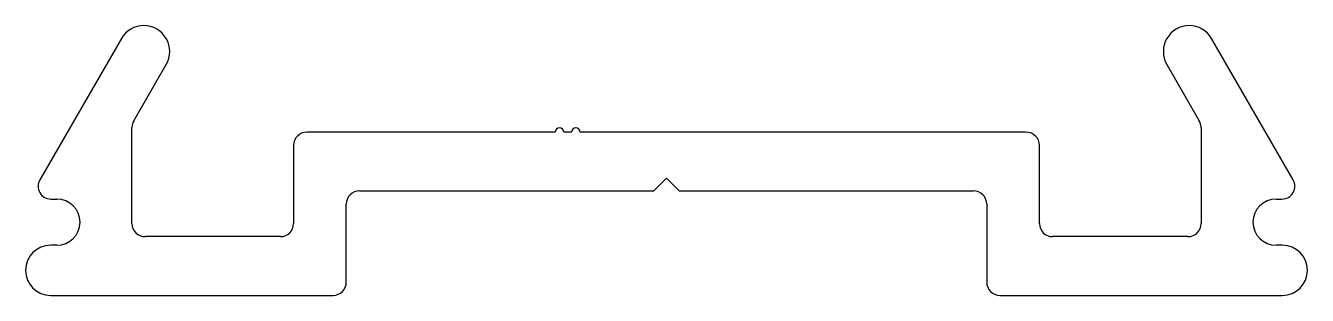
# Model space of a CAD drawing. Extents: x -19.1 to 19.7, y 3.9 to 12.1.
import ezdxf

# ---------------------------------------------------------------- set-up
doc = ezdxf.new("R2010")
doc.units = 0
doc.layers.get('0').update_dxf_attribs({"linetype": 'CONTINUOUS'})

msp = doc.modelspace()

# ---------------------------------------------------------------- linework, layer by layer
for p, q in [((-16.236, 11.693), (-18.709, 7.41)), ((19.316, 7.41), (16.844, 11.693)), ((-15.863, 9.2), (-14.876, 10.908)), ((15.484, 10.908), (16.47, 9.2)), ((-15.916, 6.086), (-15.916, 9)), ((16.524, 9), (16.524, 6.086)), ((-3.076, 8.856), (-10.611, 8.856)), ((-2.576, 8.856), (-2.816, 8.856)), ((11.219, 8.856), (-2.316, 8.856)), ((-11.011, 8.456), (-11.011, 6.086)), ((11.619, 6.086), (11.619, 8.456)), ((-0.076, 7.076), (0.304, 7.456)), ((0.304, 7.456), (0.684, 7.076)), ((-9.011, 7.076), (-0.076, 7.076)), ((0.684, 7.076), (9.619, 7.076)), ((-18.372, 6.826), (-18.191, 6.826)), ((-9.411, 4.306), (-9.411, 6.676)), ((10.019, 6.676), (10.019, 4.306)), ((18.799, 6.826), (18.979, 6.826)), ((-11.411, 5.686), (-15.516, 5.686)), ((16.124, 5.686), (12.019, 5.686)), ((-18.191, 5.426), (-18.381, 5.426)), ((18.989, 5.426), (18.799, 5.426)), ((-18.381, 3.906), (-9.811, 3.906)), ((10.419, 3.906), (18.989, 3.906))]:
    msp.add_line(p, q)
for centre, radius, start, end in [((-15.556, 11.301), 0.785, 330, 150), ((16.164, 11.301), 0.785, 30, 210), ((-15.516, 9), 0.4, 150, 180), ((-2.946, 8.856), 0.13, 0, 180), ((-2.446, 8.856), 0.13, 0, 180), ((16.124, 9), 0.4, 360, 30), ((-10.611, 8.456), 0.4, 90, 180), ((11.219, 8.456), 0.4, 0, 90), ((-18.372, 7.215), 0.389, 150.0631, 270), ((18.979, 7.215), 0.389, 270, 30.0631), ((-9.011, 6.676), 0.4, 90, 180), ((9.619, 6.676), 0.4, 360, 90), ((-18.191, 6.126), 0.7, 270, 90), ((18.799, 6.126), 0.7, 90, 270), ((-15.516, 6.086), 0.4, 180, 270), ((-11.411, 6.086), 0.4, 270, 0), ((12.019, 6.086), 0.4, 180, 270), ((16.124, 6.086), 0.4, 270, 0), ((-18.381, 4.666), 0.76, 90, 270), ((18.989, 4.666), 0.76, 270, 90), ((-9.811, 4.306), 0.4, 270, 0), ((10.419, 4.306), 0.4, 180, 270)]:
    msp.add_arc(centre, radius, start, end)

doc.saveas('drawing.dxf')
